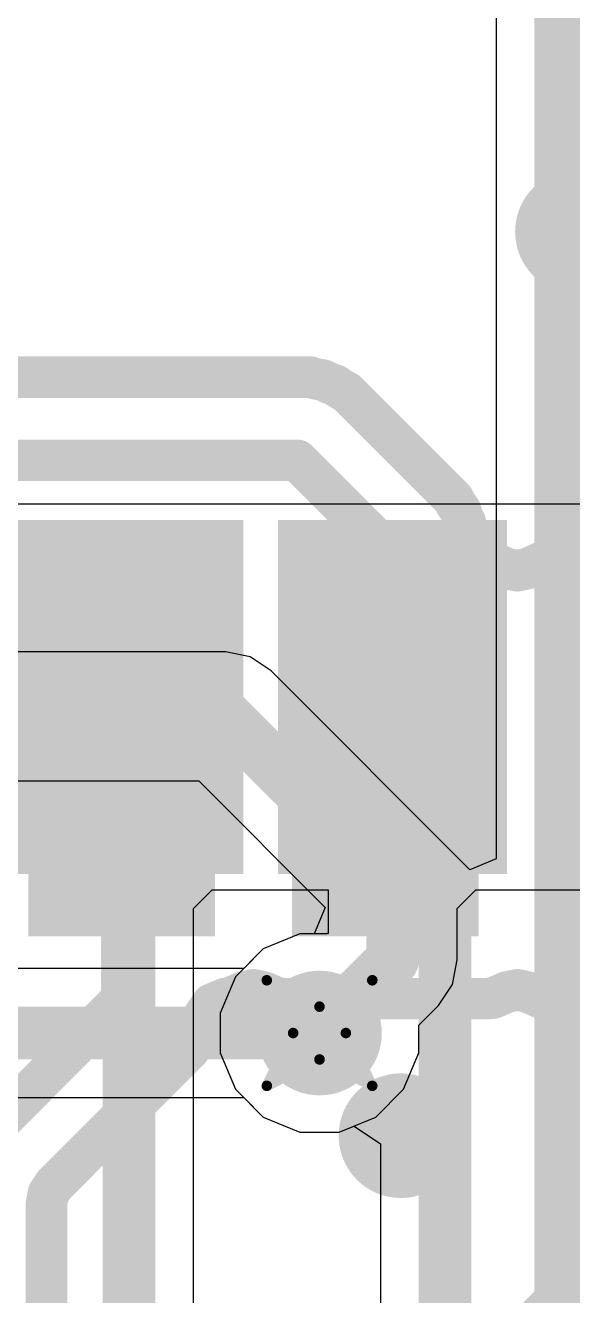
# Model space of a CAD drawing. Header units: inches. Extents: x 0 to 12.4, y -0.6 to 2.2.
# Drawn here: x 2.1051 to 2.2088, y 1.1023 to 1.3429 of the extents above; entities that cross this region are included whole.
import ezdxf

# ---------------------------------------------------------------- set-up
doc = ezdxf.new("R2010")
doc.units = ezdxf.units.IN
doc.header["$MEASUREMENT"] = 0
for name, color, linetype in [('Bottom Layer', 5, 'Continuous'), ('Dimension', 6, 'Continuous'), ('Drill Drawing', 1, 'Continuous'), ('Top Layer', 1, 'Continuous'), ('Top Paste', 8, 'Continuous'), ('Top Solder', 216, 'Continuous'), ('Via Holes', 16, 'Continuous')]:
    doc.layers.add(name, color=color, linetype=linetype)

# ---------------------------------------------------------------- blocks, each defined once
blk = doc.blocks.new('41_SMD_UFL_M______17')
at = {"layer": 'Top Layer'}
for points in [[(0.05748035, -0.37913385), (0.05748035, -0.32007875), (0.09291345, -0.32007875), (0.09291345, -0.37913385)], [(0.10748035, -0.37913385), (0.10748035, -0.32007875), (0.14291345, -0.32007875), (0.14291345, -0.37913385)], [(0.15748035, -0.37913385), (0.15748035, -0.32007875), (0.19291345, -0.32007875), (0.19291345, -0.37913385)]]:
    blk.add_hatch(color=1, dxfattribs=at).paths.add_polyline_path(points)
at = {"layer": 'Top Paste'}
for points in [[(0.05748035, -0.37913385), (0.05748035, -0.32007875), (0.09291345, -0.32007875), (0.09291345, -0.37913385)], [(0.10748035, -0.37913385), (0.10748035, -0.32007875), (0.14291345, -0.32007875), (0.14291345, -0.37913385)], [(0.15748035, -0.37913385), (0.15748035, -0.32007875), (0.19291345, -0.32007875), (0.19291345, -0.37913385)]]:
    blk.add_hatch(color=8, dxfattribs=at).paths.add_polyline_path(points)
at = {"layer": 'Top Solder'}
for points in [[(0.05348035, -0.38313385), (0.05348035, -0.31607875), (0.09691345, -0.31607875), (0.09691345, -0.38313385)], [(0.10348035, -0.38313385), (0.10348035, -0.31607875), (0.14691345, -0.31607875), (0.14691345, -0.38313385)], [(0.15348035, -0.38313385), (0.15348035, -0.31607875), (0.19691345, -0.31607875), (0.19691345, -0.38313385)]]:
    blk.add_hatch(color=216, dxfattribs=at).paths.add_polyline_path(points)

msp = doc.modelspace()

# ---------------------------------------------------------------- hatches: boundary and pattern name
at = {"layer": 'Bottom Layer'}
h = msp.add_hatch(color=5, dxfattribs=at)
edge = h.paths.add_edge_path()
edge.add_arc((2.1608374, 1.152), 0.011811, 0, 360)
at = {"layer": 'Dimension'}
h = msp.add_hatch(color=6, dxfattribs=at)
edge = h.paths.add_edge_path()
edge.add_arc((2.2097383, 1.3038155), 0.011811, 0, 360)
for points in [[(2.10560445, 1.22940605), (2.14103755, 1.22940605), (2.14103755, 1.17035095), (2.10560445, 1.17035095)], [(2.10560445, 1.22940605), (2.14103755, 1.22940605), (2.14103755, 1.17035095), (2.10560445, 1.17035095)], [(2.10560445, 1.22940605), (2.14103755, 1.22940605), (2.14103755, 1.17035095), (2.10560445, 1.17035095)], [(2.15560445, 1.22940605), (2.19103755, 1.22940605), (2.19103755, 1.17035095), (2.15560445, 1.17035095)], [(2.15560445, 1.22940605), (2.19103755, 1.22940605), (2.19103755, 1.17035095), (2.15560445, 1.17035095)], [(2.15560445, 1.22940605), (2.19103755, 1.22940605), (2.19103755, 1.17035095), (2.15560445, 1.17035095)], [(2.20560445, 1.22940605), (2.24103755, 1.22940605), (2.24103755, 1.17035095), (2.20560445, 1.17035095)], [(2.20560445, 1.22940605), (2.24103755, 1.22940605), (2.24103755, 1.17035095), (2.20560445, 1.17035095)], [(2.20560445, 1.22940605), (2.24103755, 1.22940605), (2.24103755, 1.17035095), (2.20560445, 1.17035095)]]:
    msp.add_hatch(color=6, dxfattribs=at).paths.add_polyline_path(points)
h = msp.add_hatch(color=6, dxfattribs=at)
edge = h.paths.add_edge_path()
edge.add_arc((2.1762738, 1.1325557), 0.011811, 0, 360)
at = {"layer": 'Top Layer'}
h = msp.add_hatch(color=1, dxfattribs=at)
edge = h.paths.add_edge_path()
edge.add_arc((2.1608374, 1.152), 0.011811, 0, 360)
at = {"layer": 'Via Holes'}
h = msp.add_hatch(color=7, dxfattribs=at)
edge = h.paths.add_edge_path()
edge.add_arc((2.1608374, 1.152), 0.0059055, 0, 360)

# ---------------------------------------------------------------- linework, layer by layer
at = {"layer": 'Bottom Layer'}
for p, q in [((2.1943615, 1.4153355), (2.1943615, 1.1850127)), ((2.1430001, 1.2242351), (1.747068, 1.2242351)), ((2.1476823, 1.2233038), (2.1430001, 1.2242351)), ((2.1516516, 1.2206515), (2.1476823, 1.2233038)), ((2.1893615, 1.1829416), (2.1516516, 1.2206515)), ((1.7420001, 1.1997649), (2.1379322, 1.1997649)), ((2.1379322, 1.1997649), (2.1618861, 1.175811)), ((2.1943615, 1.1850127), (2.1893615, 1.1829416)), ((2.1618861, 1.175811), (2.159815, 1.170811)), ((2.1570957, 1.170811), (2.1501818, 1.1679472)), ((2.159815, 1.170811), (2.1570957, 1.170811)), ((2.1501818, 1.1679472), (2.1464697, 1.1642351)), ((2.1464697, 1.1642351), (1.828, 1.1642351)), ((1.8330679, 1.1397649), (2.1464697, 1.1397649)), ((2.1464697, 1.1397649), (2.1501818, 1.1360528)), ((2.1501818, 1.1360528), (2.1570957, 1.133189)), ((2.1645791, 1.133189), (2.1674132, 1.1343629)), ((2.1674132, 1.1343629), (2.1724133, 1.131022)), ((2.1570957, 1.133189), (2.1645791, 1.133189)), ((2.1724133, 1.131022), (2.1724133, 0.7187163))]:
    msp.add_line(p, q, dxfattribs=at)
for points in [[(2.2065966, 0.6254035, 0.01, 0.01, 0), (2.2065966, 1.4204034, 0.01, 0.01, 0)], [(1.7420001, 1.212, 0.01, 0.01, 0), (2.1430001, 1.212, 0.01, 0.01, 0)], [(2.1430001, 1.212, 0.01, 0.01, 0), (2.1846484, 1.1703517, 0.01, 0.01, 0)], [(2.1846484, 0.7136484, 0.01, 0.01, 0), (2.1846484, 1.1703517, 0.01, 0.01, 0)], [(1.828, 1.152, 0.01, 0.01, 0), (2.1608374, 1.152, 0.01, 0.01, 0)]]:
    msp.add_lwpolyline(points, format="xyseb", dxfattribs=at)
for points in [[(2.1405001, 1.212, 0.005, 0.005, 1), (2.1455001, 1.212, 0.005, 0.005, 1)], [(2.1405001, 1.212, 0.005, 0.005, 1), (2.1455001, 1.212, 0.005, 0.005, 1)], [(2.1821484, 1.1703517, 0.005, 0.005, 1), (2.1871484, 1.1703517, 0.005, 0.005, 1)], [(2.1821484, 1.1703517, 0.005, 0.005, 1), (2.1871484, 1.1703517, 0.005, 0.005, 1)], [(2.1583374, 1.152, 0.005, 0.005, 1), (2.1633374, 1.152, 0.005, 0.005, 1)]]:
    msp.add_lwpolyline(points, format="xyseb", close=True, dxfattribs=at)
at = {"layer": 'Dimension'}
for points in [[(1.8615465, 1.2762761, 0.007874, 0.007874, 0), (2.1587018, 1.2762761, 0.007874, 0.007874, 0)], [(2.1587018, 1.2762761, 0.007874, 0.007874, 0), (2.1590861, 1.2762761, 0.007874, 0.007874, 0)], [(2.1590861, 1.2762761, 0.007874, 0.007874, 0), (2.1594515, 1.2761574, 0.007874, 0.007874, 0)], [(2.1594515, 1.2761574, 0.007874, 0.007874, 0), (2.1594516, 1.2761574, 0.007874, 0.007874, 0)], [(2.1594516, 1.2761574, 0.007874, 0.007874, 0), (2.1599157, 1.2760066, 0.007874, 0.007874, 0)], [(2.1599157, 1.2760066, 0.007874, 0.007874, 0), (2.1606603, 1.2758278, 0.007874, 0.007874, 0)], [(2.1606603, 1.2758278, 0.007874, 0.007874, 0), (2.1611425, 1.2757515, 0.007874, 0.007874, 0)], [(2.1611425, 1.2757515, 0.007874, 0.007874, 0), (2.1611426, 1.2757515, 0.007874, 0.007874, 0)], [(2.1611426, 1.2757515, 0.007874, 0.007874, 0), (2.161522, 1.2756913, 0.007874, 0.007874, 0)], [(2.161522, 1.2756913, 0.007874, 0.007874, 0), (2.1618642, 1.275517, 0.007874, 0.007874, 0)], [(2.1618642, 1.275517, 0.007874, 0.007874, 0), (2.1618643, 1.2755169, 0.007874, 0.007874, 0)], [(2.1618643, 1.2755169, 0.007874, 0.007874, 0), (2.1622991, 1.2752954, 0.007874, 0.007874, 0)], [(2.1622991, 1.2752954, 0.007874, 0.007874, 0), (2.1630068, 1.2750022, 0.007874, 0.007874, 0)], [(2.1630068, 1.2750022, 0.007874, 0.007874, 0), (2.1638364, 1.2747327, 0.007874, 0.007874, 0)], [(2.1638364, 1.2747327, 0.007874, 0.007874, 0), (2.164147, 1.274507, 0.007874, 0.007874, 0)], [(2.164147, 1.274507, 0.007874, 0.007874, 0), (2.1641473, 1.2745069, 0.007874, 0.007874, 0)], [(2.1641473, 1.2745069, 0.007874, 0.007874, 0), (2.1645421, 1.27422, 0.007874, 0.007874, 0)], [(2.1645421, 1.27422, 0.007874, 0.007874, 0), (2.165195, 1.2738199, 0.007874, 0.007874, 0)], [(2.165195, 1.2738199, 0.007874, 0.007874, 0), (2.16563, 1.2735982, 0.007874, 0.007874, 0)], [(2.16563, 1.2735982, 0.007874, 0.007874, 0), (2.1659723, 1.2734238, 0.007874, 0.007874, 0)], [(2.1659723, 1.2734238, 0.007874, 0.007874, 0), (2.1668606, 1.2725355, 0.007874, 0.007874, 0)], [(2.1668606, 1.2725355, 0.007874, 0.007874, 0), (2.1668607, 1.2725354, 0.007874, 0.007874, 0)], [(2.1668607, 1.2725354, 0.007874, 0.007874, 0), (2.1767031, 1.262693, 0.007874, 0.007874, 0)], [(2.1767031, 1.262693, 0.007874, 0.007874, 0), (2.1767033, 1.2626928, 0.007874, 0.007874, 0)], [(2.1767033, 1.2626928, 0.007874, 0.007874, 0), (2.1827046, 1.2566915, 0.007874, 0.007874, 0)], [(1.8416281, 1.2605084, 0.007874, 0.007874, 0), (2.1565887, 1.2605084, 0.007874, 0.007874, 0)], [(2.1565887, 1.2605084, 0.007874, 0.007874, 0), (2.1664313, 1.2506659, 0.007874, 0.007874, 0)], [(2.1827046, 1.2566915, 0.007874, 0.007874, 0), (2.1862364, 1.2531597, 0.007874, 0.007874, 0)], [(2.1862364, 1.2531597, 0.007874, 0.007874, 0), (2.1866322, 1.2523827, 0.007874, 0.007874, 0)], [(2.1866322, 1.2523827, 0.007874, 0.007874, 0), (2.1870326, 1.2517293, 0.007874, 0.007874, 0)], [(2.1664313, 1.2506659, 0.007874, 0.007874, 0), (2.173321, 1.2437761, 0.007874, 0.007874, 0)], [(2.1870326, 1.2517293, 0.007874, 0.007874, 0), (2.1875453, 1.2510238, 0.007874, 0.007874, 0)], [(2.1875453, 1.2510238, 0.007874, 0.007874, 0), (2.1878148, 1.2501941, 0.007874, 0.007874, 0)], [(2.1878148, 1.2501941, 0.007874, 0.007874, 0), (2.1881078, 1.2494869, 0.007874, 0.007874, 0)], [(2.1881078, 1.2494869, 0.007874, 0.007874, 0), (2.1885039, 1.2487094, 0.007874, 0.007874, 0)], [(2.1885039, 1.2487094, 0.007874, 0.007874, 0), (2.1886404, 1.2478479, 0.007874, 0.007874, 0)], [(2.1886404, 1.2478479, 0.007874, 0.007874, 0), (2.1888191, 1.2471031, 0.007874, 0.007874, 0)], [(2.1888191, 1.2471031, 0.007874, 0.007874, 0), (2.1890887, 1.2462735, 0.007874, 0.007874, 0)], [(2.1890887, 1.2458893, 0.007874, 0.007874, 0), (2.1890887, 1.2462735, 0.007874, 0.007874, 0)], [(2.1890887, 1.2458893, 0.007874, 0.007874, 0), (2.1891488, 1.2455097, 0.007874, 0.007874, 0)], [(2.1891488, 1.2455097, 0.007874, 0.007874, 0), (2.1892115, 1.2455197, 0.007874, 0.007874, 0)], [(2.1892115, 1.2455197, 0.007874, 0.007874, 0), (2.1896519, 1.2437397, 0.007874, 0.007874, 0)], [(2.173321, 1.1998785, 0.007874, 0.007874, 0), (2.173321, 1.2437761, 0.007874, 0.007874, 0)], [(2.1896519, 1.2437397, 0.007874, 0.007874, 0), (2.1912116, 1.2419885, 0.007874, 0.007874, 0)], [(2.1912116, 1.2419885, 0.007874, 0.007874, 0), (2.1930817, 1.2412888, 0.007874, 0.007874, 0)], [(2.1930741, 1.2412607, 0.007874, 0.007874, 0), (2.1930817, 1.2412888, 0.007874, 0.007874, 0)], [(2.1930741, 1.2412607, 0.007874, 0.007874, 0), (2.1933766, 1.2411784, 0.007874, 0.007874, 0)], [(2.1933766, 1.2411784, 0.007874, 0.007874, 0), (2.1934079, 1.2411667, 0.007874, 0.007874, 0)], [(2.1934079, 1.2411667, 0.007874, 0.007874, 0), (2.1934169, 1.2411657, 0.007874, 0.007874, 0)], [(2.1934169, 1.2411657, 0.007874, 0.007874, 0), (2.1934283, 1.2411643, 0.007874, 0.007874, 0)], [(2.1934283, 1.2411643, 0.007874, 0.007874, 0), (2.1937931, 1.241122, 0.007874, 0.007874, 0)], [(2.1937931, 1.241122, 0.007874, 0.007874, 0), (2.1941289, 1.2409737, 0.007874, 0.007874, 0)], [(2.1941289, 1.2409737, 0.007874, 0.007874, 0), (2.1941292, 1.2409737, 0.007874, 0.007874, 0)], [(2.1941292, 1.2409737, 0.007874, 0.007874, 0), (2.1963491, 1.2399935, 0.007874, 0.007874, 0)], [(2.2002928, 1.2399934, 0.007874, 0.007874, 0), (2.2025129, 1.2409737, 0.007874, 0.007874, 0)], [(2.2025129, 1.2409737, 0.007874, 0.007874, 0), (2.2025131, 1.2409737, 0.007874, 0.007874, 0)], [(2.2025131, 1.2409737, 0.007874, 0.007874, 0), (2.2028489, 1.241122, 0.007874, 0.007874, 0)], [(2.2028489, 1.241122, 0.007874, 0.007874, 0), (2.2032137, 1.2411643, 0.007874, 0.007874, 0)], [(2.2032137, 1.2411643, 0.007874, 0.007874, 0), (2.2032138, 1.2411643, 0.007874, 0.007874, 0)], [(2.2032138, 1.2411643, 0.007874, 0.007874, 0), (2.2036981, 1.2412205, 0.007874, 0.007874, 0)], [(2.2036981, 1.2412205, 0.007874, 0.007874, 0), (2.2036985, 1.2412206, 0.007874, 0.007874, 0)], [(2.2036985, 1.2412206, 0.007874, 0.007874, 0), (2.2038382, 1.2412367, 0.007874, 0.007874, 0)], [(2.2038382, 1.2412367, 0.007874, 0.007874, 0), (2.2039783, 1.2412368, 0.007874, 0.007874, 0)], [(2.2039783, 1.2412368, 0.007874, 0.007874, 0), (2.2039791, 1.2412368, 0.007874, 0.007874, 0)], [(2.2039791, 1.2412368, 0.007874, 0.007874, 0), (2.2426631, 1.2412368, 0.007874, 0.007874, 0)], [(2.1963491, 1.2399935, 0.007874, 0.007874, 0), (2.1983209, 1.2395775, 0.007874, 0.007874, 0)], [(2.1983209, 1.2395775, 0.007874, 0.007874, 0), (2.2002928, 1.2399934, 0.007874, 0.007874, 0)], [(2.123321, 1.1583431, 0.007874, 0.007874, 0), (2.123321, 1.1998785, 0.007874, 0.007874, 0)], [(2.1404286, 1.1574664, 0.007874, 0.007874, 0), (2.1429585, 1.1585382, 0.007874, 0.007874, 0)], [(2.1429585, 1.1585382, 0.007874, 0.007874, 0), (2.1437931, 1.158635, 0.007874, 0.007874, 0)], [(2.1437931, 1.158635, 0.007874, 0.007874, 0), (2.1463491, 1.1597636, 0.007874, 0.007874, 0)], [(2.1463491, 1.1597636, 0.007874, 0.007874, 0), (2.148321, 1.1601796, 0.007874, 0.007874, 0)], [(2.148321, 1.1601796, 0.007874, 0.007874, 0), (2.1502929, 1.1597636, 0.007874, 0.007874, 0)], [(2.1502929, 1.1597636, 0.007874, 0.007874, 0), (2.1528489, 1.158635, 0.007874, 0.007874, 0)], [(2.1528489, 1.158635, 0.007874, 0.007874, 0), (2.1538381, 1.1585202, 0.007874, 0.007874, 0)], [(2.1538381, 1.1585202, 0.007874, 0.007874, 0), (2.1928039, 1.1585203, 0.007874, 0.007874, 0)], [(2.1928039, 1.1585203, 0.007874, 0.007874, 0), (2.1937931, 1.158635, 0.007874, 0.007874, 0)], [(2.1937931, 1.158635, 0.007874, 0.007874, 0), (2.1963491, 1.1597636, 0.007874, 0.007874, 0)], [(2.1963491, 1.1597636, 0.007874, 0.007874, 0), (2.198321, 1.1601796, 0.007874, 0.007874, 0)], [(2.198321, 1.1601796, 0.007874, 0.007874, 0), (2.2002929, 1.1597636, 0.007874, 0.007874, 0)], [(2.2002929, 1.1597636, 0.007874, 0.007874, 0), (2.2028489, 1.158635, 0.007874, 0.007874, 0)], [(2.2028489, 1.158635, 0.007874, 0.007874, 0), (2.2038381, 1.1585202, 0.007874, 0.007874, 0)], [(2.2038381, 1.1585202, 0.007874, 0.007874, 0), (2.2428039, 1.1585203, 0.007874, 0.007874, 0)], [(2.0933013, 1.1283234, 0.007874, 0.007874, 0), (2.123321, 1.1583431, 0.007874, 0.007874, 0)], [(2.1388782, 1.1551979, 0.007874, 0.007874, 0), (2.1404286, 1.1574664, 0.007874, 0.007874, 0)], [(2.1385039, 1.1534098, 0.007874, 0.007874, 0), (2.1385758, 1.1538634, 0.007874, 0.007874, 0)], [(2.1385758, 1.1538634, 0.007874, 0.007874, 0), (2.1386404, 1.1542713, 0.007874, 0.007874, 0)], [(2.1386404, 1.1542713, 0.007874, 0.007874, 0), (2.1388192, 1.1550164, 0.007874, 0.007874, 0)], [(2.1388192, 1.1550164, 0.007874, 0.007874, 0), (2.1388782, 1.1551979, 0.007874, 0.007874, 0)], [(2.1375453, 1.1510955, 0.007874, 0.007874, 0), (2.1378148, 1.1519252, 0.007874, 0.007874, 0)], [(2.1378148, 1.1519252, 0.007874, 0.007874, 0), (2.1381078, 1.1526324, 0.007874, 0.007874, 0)], [(2.1381078, 1.1526324, 0.007874, 0.007874, 0), (2.1385039, 1.1534098, 0.007874, 0.007874, 0)], [(2.135348, 1.1480712, 0.007874, 0.007874, 0), (2.1362364, 1.1489595, 0.007874, 0.007874, 0)], [(2.1362364, 1.1489595, 0.007874, 0.007874, 0), (2.1366324, 1.1497369, 0.007874, 0.007874, 0)], [(2.1366324, 1.1497369, 0.007874, 0.007874, 0), (2.1370326, 1.1503898, 0.007874, 0.007874, 0)], [(2.1370326, 1.1503898, 0.007874, 0.007874, 0), (2.1375453, 1.1510955, 0.007874, 0.007874, 0)], [(2.2016484, 1.0975521, 0.007874, 0.007874, 0), (2.2547098, 1.1506135, 0.007874, 0.007874, 0)], [(2.1228285, 1.1355516, 0.007874, 0.007874, 0), (2.1353479, 1.1480711, 0.007874, 0.007874, 0)], [(2.1353479, 1.1480711, 0.007874, 0.007874, 0), (2.135348, 1.1480712, 0.007874, 0.007874, 0)], [(2.1104989, 1.123222, 0.007874, 0.007874, 0), (2.1228285, 1.1355516, 0.007874, 0.007874, 0)], [(2.1094407, 1.1216383, 0.007874, 0.007874, 0), (2.1104989, 1.123222, 0.007874, 0.007874, 0)], [(2.1090691, 1.11977, 0.007874, 0.007874, 0), (2.1094407, 1.1216383, 0.007874, 0.007874, 0)], [(2.1090691, 0.7214099, 0.007874, 0.007874, 0), (2.1090691, 1.11977, 0.007874, 0.007874, 0)]]:
    msp.add_lwpolyline(points, format="xyseb", dxfattribs=at)
for points in [[(2.1567333, 1.2762761, 0.003937, 0.003937, 1), (2.1606703, 1.2762761, 0.003937, 0.003937, 1)], [(2.1567333, 1.2762761, 0.003937, 0.003937, 1), (2.1606703, 1.2762761, 0.003937, 0.003937, 1)], [(2.1571176, 1.2762761, 0.003937, 0.003937, 1), (2.1610546, 1.2762761, 0.003937, 0.003937, 1)], [(2.1571176, 1.2762761, 0.003937, 0.003937, 1), (2.1610546, 1.2762761, 0.003937, 0.003937, 1)], [(2.157483, 1.2761574, 0.003937, 0.003937, 1), (2.16142, 1.2761574, 0.003937, 0.003937, 1)], [(2.157483, 1.2761574, 0.003937, 0.003937, 1), (2.16142, 1.2761574, 0.003937, 0.003937, 1)], [(2.1574831, 1.2761574, 0.003937, 0.003937, 1), (2.1614201, 1.2761574, 0.003937, 0.003937, 1)], [(2.1574831, 1.2761574, 0.003937, 0.003937, 1), (2.1614201, 1.2761574, 0.003937, 0.003937, 1)], [(2.1579472, 1.2760066, 0.003937, 0.003937, 1), (2.1618842, 1.2760066, 0.003937, 0.003937, 1)], [(2.1579472, 1.2760066, 0.003937, 0.003937, 1), (2.1618842, 1.2760066, 0.003937, 0.003937, 1)], [(2.1586918, 1.2758278, 0.003937, 0.003937, 1), (2.1626288, 1.2758278, 0.003937, 0.003937, 1)], [(2.1586918, 1.2758278, 0.003937, 0.003937, 1), (2.1626288, 1.2758278, 0.003937, 0.003937, 1)], [(2.159174, 1.2757515, 0.003937, 0.003937, 1), (2.163111, 1.2757515, 0.003937, 0.003937, 1)], [(2.159174, 1.2757515, 0.003937, 0.003937, 1), (2.163111, 1.2757515, 0.003937, 0.003937, 1)], [(2.1591741, 1.2757515, 0.003937, 0.003937, 1), (2.1631111, 1.2757515, 0.003937, 0.003937, 1)], [(2.1591741, 1.2757515, 0.003937, 0.003937, 1), (2.1631111, 1.2757515, 0.003937, 0.003937, 1)], [(2.1595535, 1.2756913, 0.003937, 0.003937, 1), (2.1634905, 1.2756913, 0.003937, 0.003937, 1)], [(2.1595535, 1.2756913, 0.003937, 0.003937, 1), (2.1634905, 1.2756913, 0.003937, 0.003937, 1)], [(2.1598957, 1.275517, 0.003937, 0.003937, 1), (2.1638327, 1.275517, 0.003937, 0.003937, 1)], [(2.1598957, 1.275517, 0.003937, 0.003937, 1), (2.1638327, 1.275517, 0.003937, 0.003937, 1)], [(2.1598958, 1.2755169, 0.003937, 0.003937, 1), (2.1638328, 1.2755169, 0.003937, 0.003937, 1)], [(2.1598958, 1.2755169, 0.003937, 0.003937, 1), (2.1638328, 1.2755169, 0.003937, 0.003937, 1)], [(2.1603306, 1.2752954, 0.003937, 0.003937, 1), (2.1642676, 1.2752954, 0.003937, 0.003937, 1)], [(2.1603306, 1.2752954, 0.003937, 0.003937, 1), (2.1642676, 1.2752954, 0.003937, 0.003937, 1)], [(2.1610383, 1.2750022, 0.003937, 0.003937, 1), (2.1649753, 1.2750022, 0.003937, 0.003937, 1)], [(2.1610383, 1.2750022, 0.003937, 0.003937, 1), (2.1649753, 1.2750022, 0.003937, 0.003937, 1)], [(2.1618679, 1.2747327, 0.003937, 0.003937, 1), (2.1658049, 1.2747327, 0.003937, 0.003937, 1)], [(2.1618679, 1.2747327, 0.003937, 0.003937, 1), (2.1658049, 1.2747327, 0.003937, 0.003937, 1)], [(2.1621785, 1.274507, 0.003937, 0.003937, 1), (2.1661155, 1.274507, 0.003937, 0.003937, 1)], [(2.1621785, 1.274507, 0.003937, 0.003937, 1), (2.1661155, 1.274507, 0.003937, 0.003937, 1)], [(2.1621788, 1.2745069, 0.003937, 0.003937, 1), (2.1661158, 1.2745069, 0.003937, 0.003937, 1)], [(2.1621788, 1.2745069, 0.003937, 0.003937, 1), (2.1661158, 1.2745069, 0.003937, 0.003937, 1)], [(2.1625736, 1.27422, 0.003937, 0.003937, 1), (2.1665106, 1.27422, 0.003937, 0.003937, 1)], [(2.1625736, 1.27422, 0.003937, 0.003937, 1), (2.1665106, 1.27422, 0.003937, 0.003937, 1)], [(2.1632265, 1.2738199, 0.003937, 0.003937, 1), (2.1671635, 1.2738199, 0.003937, 0.003937, 1)], [(2.1632265, 1.2738199, 0.003937, 0.003937, 1), (2.1671635, 1.2738199, 0.003937, 0.003937, 1)], [(2.1636615, 1.2735982, 0.003937, 0.003937, 1), (2.1675985, 1.2735982, 0.003937, 0.003937, 1)], [(2.1636615, 1.2735982, 0.003937, 0.003937, 1), (2.1675985, 1.2735982, 0.003937, 0.003937, 1)], [(2.1640038, 1.2734238, 0.003937, 0.003937, 1), (2.1679408, 1.2734238, 0.003937, 0.003937, 1)], [(2.1640038, 1.2734238, 0.003937, 0.003937, 1), (2.1679408, 1.2734238, 0.003937, 0.003937, 1)], [(2.1648921, 1.2725355, 0.003937, 0.003937, 1), (2.1688291, 1.2725355, 0.003937, 0.003937, 1)], [(2.1648921, 1.2725355, 0.003937, 0.003937, 1), (2.1688291, 1.2725355, 0.003937, 0.003937, 1)], [(2.1648922, 1.2725354, 0.003937, 0.003937, 1), (2.1688292, 1.2725354, 0.003937, 0.003937, 1)], [(2.1648922, 1.2725354, 0.003937, 0.003937, 1), (2.1688292, 1.2725354, 0.003937, 0.003937, 1)], [(2.1747346, 1.262693, 0.003937, 0.003937, 1), (2.1786716, 1.262693, 0.003937, 0.003937, 1)], [(2.1747346, 1.262693, 0.003937, 0.003937, 1), (2.1786716, 1.262693, 0.003937, 0.003937, 1)], [(2.1747348, 1.2626928, 0.003937, 0.003937, 1), (2.1786718, 1.2626928, 0.003937, 0.003937, 1)], [(2.1747348, 1.2626928, 0.003937, 0.003937, 1), (2.1786718, 1.2626928, 0.003937, 0.003937, 1)], [(2.1546202, 1.2605084, 0.003937, 0.003937, 1), (2.1585572, 1.2605084, 0.003937, 0.003937, 1)], [(2.1546202, 1.2605084, 0.003937, 0.003937, 1), (2.1585572, 1.2605084, 0.003937, 0.003937, 1)], [(2.1807361, 1.2566915, 0.003937, 0.003937, 1), (2.1846731, 1.2566915, 0.003937, 0.003937, 1)], [(2.1807361, 1.2566915, 0.003937, 0.003937, 1), (2.1846731, 1.2566915, 0.003937, 0.003937, 1)], [(2.1842679, 1.2531597, 0.003937, 0.003937, 1), (2.1882049, 1.2531597, 0.003937, 0.003937, 1)], [(2.1842679, 1.2531597, 0.003937, 0.003937, 1), (2.1882049, 1.2531597, 0.003937, 0.003937, 1)], [(2.1846637, 1.2523827, 0.003937, 0.003937, 1), (2.1886007, 1.2523827, 0.003937, 0.003937, 1)], [(2.1846637, 1.2523827, 0.003937, 0.003937, 1), (2.1886007, 1.2523827, 0.003937, 0.003937, 1)], [(2.1644628, 1.2506659, 0.003937, 0.003937, 1), (2.1683998, 1.2506659, 0.003937, 0.003937, 1)], [(2.1644628, 1.2506659, 0.003937, 0.003937, 1), (2.1683998, 1.2506659, 0.003937, 0.003937, 1)], [(2.1850641, 1.2517293, 0.003937, 0.003937, 1), (2.1890011, 1.2517293, 0.003937, 0.003937, 1)], [(2.1850641, 1.2517293, 0.003937, 0.003937, 1), (2.1890011, 1.2517293, 0.003937, 0.003937, 1)], [(2.1855768, 1.2510238, 0.003937, 0.003937, 1), (2.1895138, 1.2510238, 0.003937, 0.003937, 1)], [(2.1855768, 1.2510238, 0.003937, 0.003937, 1), (2.1895138, 1.2510238, 0.003937, 0.003937, 1)], [(2.1858463, 1.2501941, 0.003937, 0.003937, 1), (2.1897833, 1.2501941, 0.003937, 0.003937, 1)], [(2.1858463, 1.2501941, 0.003937, 0.003937, 1), (2.1897833, 1.2501941, 0.003937, 0.003937, 1)], [(2.1861393, 1.2494869, 0.003937, 0.003937, 1), (2.1900763, 1.2494869, 0.003937, 0.003937, 1)], [(2.1861393, 1.2494869, 0.003937, 0.003937, 1), (2.1900763, 1.2494869, 0.003937, 0.003937, 1)], [(2.1865354, 1.2487094, 0.003937, 0.003937, 1), (2.1904724, 1.2487094, 0.003937, 0.003937, 1)], [(2.1865354, 1.2487094, 0.003937, 0.003937, 1), (2.1904724, 1.2487094, 0.003937, 0.003937, 1)], [(2.1866719, 1.2478479, 0.003937, 0.003937, 1), (2.1906089, 1.2478479, 0.003937, 0.003937, 1)], [(2.1866719, 1.2478479, 0.003937, 0.003937, 1), (2.1906089, 1.2478479, 0.003937, 0.003937, 1)], [(2.1868506, 1.2471031, 0.003937, 0.003937, 1), (2.1907876, 1.2471031, 0.003937, 0.003937, 1)], [(2.1868506, 1.2471031, 0.003937, 0.003937, 1), (2.1907876, 1.2471031, 0.003937, 0.003937, 1)], [(2.1871202, 1.2462735, 0.003937, 0.003937, 1), (2.1910572, 1.2462735, 0.003937, 0.003937, 1)], [(2.1871202, 1.2462735, 0.003937, 0.003937, 1), (2.1910572, 1.2462735, 0.003937, 0.003937, 1)], [(2.1871202, 1.2458893, 0.003937, 0.003937, 1), (2.1910572, 1.2458893, 0.003937, 0.003937, 1)], [(2.1871202, 1.2458893, 0.003937, 0.003937, 1), (2.1910572, 1.2458893, 0.003937, 0.003937, 1)], [(2.1871803, 1.2455097, 0.003937, 0.003937, 1), (2.1911173, 1.2455097, 0.003937, 0.003937, 1)], [(2.1871803, 1.2455097, 0.003937, 0.003937, 1), (2.1911173, 1.2455097, 0.003937, 0.003937, 1)], [(2.187243, 1.2455197, 0.003937, 0.003937, 1), (2.19118, 1.2455197, 0.003937, 0.003937, 1)], [(2.187243, 1.2455197, 0.003937, 0.003937, 1), (2.19118, 1.2455197, 0.003937, 0.003937, 1)], [(2.1713525, 1.2437761, 0.003937, 0.003937, 1), (2.1752895, 1.2437761, 0.003937, 0.003937, 1)], [(2.1713525, 1.2437761, 0.003937, 0.003937, 1), (2.1752895, 1.2437761, 0.003937, 0.003937, 1)], [(2.1876834, 1.2437397, 0.003937, 0.003937, 1), (2.1916204, 1.2437397, 0.003937, 0.003937, 1)], [(2.1876834, 1.2437397, 0.003937, 0.003937, 1), (2.1916204, 1.2437397, 0.003937, 0.003937, 1)], [(2.1892431, 1.2419885, 0.003937, 0.003937, 1), (2.1931801, 1.2419885, 0.003937, 0.003937, 1)], [(2.1892431, 1.2419885, 0.003937, 0.003937, 1), (2.1931801, 1.2419885, 0.003937, 0.003937, 1)], [(2.1911056, 1.2412607, 0.003937, 0.003937, 1), (2.1950426, 1.2412607, 0.003937, 0.003937, 1)], [(2.1911056, 1.2412607, 0.003937, 0.003937, 1), (2.1950426, 1.2412607, 0.003937, 0.003937, 1)], [(2.1911132, 1.2412888, 0.003937, 0.003937, 1), (2.1950502, 1.2412888, 0.003937, 0.003937, 1)], [(2.1911132, 1.2412888, 0.003937, 0.003937, 1), (2.1950502, 1.2412888, 0.003937, 0.003937, 1)], [(2.1914081, 1.2411784, 0.003937, 0.003937, 1), (2.1953451, 1.2411784, 0.003937, 0.003937, 1)], [(2.1914081, 1.2411784, 0.003937, 0.003937, 1), (2.1953451, 1.2411784, 0.003937, 0.003937, 1)], [(2.1914394, 1.2411667, 0.003937, 0.003937, 1), (2.1953764, 1.2411667, 0.003937, 0.003937, 1)], [(2.1914394, 1.2411667, 0.003937, 0.003937, 1), (2.1953764, 1.2411667, 0.003937, 0.003937, 1)], [(2.1914484, 1.2411657, 0.003937, 0.003937, 1), (2.1953854, 1.2411657, 0.003937, 0.003937, 1)], [(2.1914484, 1.2411657, 0.003937, 0.003937, 1), (2.1953854, 1.2411657, 0.003937, 0.003937, 1)], [(2.1914598, 1.2411643, 0.003937, 0.003937, 1), (2.1953968, 1.2411643, 0.003937, 0.003937, 1)], [(2.1914598, 1.2411643, 0.003937, 0.003937, 1), (2.1953968, 1.2411643, 0.003937, 0.003937, 1)], [(2.1918246, 1.241122, 0.003937, 0.003937, 1), (2.1957616, 1.241122, 0.003937, 0.003937, 1)], [(2.1918246, 1.241122, 0.003937, 0.003937, 1), (2.1957616, 1.241122, 0.003937, 0.003937, 1)], [(2.1921604, 1.2409737, 0.003937, 0.003937, 1), (2.1960974, 1.2409737, 0.003937, 0.003937, 1)], [(2.1921604, 1.2409737, 0.003937, 0.003937, 1), (2.1960974, 1.2409737, 0.003937, 0.003937, 1)], [(2.1921607, 1.2409737, 0.003937, 0.003937, 1), (2.1960977, 1.2409737, 0.003937, 0.003937, 1)], [(2.1921607, 1.2409737, 0.003937, 0.003937, 1), (2.1960977, 1.2409737, 0.003937, 0.003937, 1)], [(2.2005444, 1.2409737, 0.003937, 0.003937, 1), (2.2044814, 1.2409737, 0.003937, 0.003937, 1)], [(2.2005444, 1.2409737, 0.003937, 0.003937, 1), (2.2044814, 1.2409737, 0.003937, 0.003937, 1)], [(2.2005446, 1.2409737, 0.003937, 0.003937, 1), (2.2044816, 1.2409737, 0.003937, 0.003937, 1)], [(2.2005446, 1.2409737, 0.003937, 0.003937, 1), (2.2044816, 1.2409737, 0.003937, 0.003937, 1)], [(2.2008804, 1.241122, 0.003937, 0.003937, 1), (2.2048174, 1.241122, 0.003937, 0.003937, 1)], [(2.2008804, 1.241122, 0.003937, 0.003937, 1), (2.2048174, 1.241122, 0.003937, 0.003937, 1)], [(2.2012452, 1.2411643, 0.003937, 0.003937, 1), (2.2051822, 1.2411643, 0.003937, 0.003937, 1)], [(2.2012452, 1.2411643, 0.003937, 0.003937, 1), (2.2051822, 1.2411643, 0.003937, 0.003937, 1)], [(2.2012453, 1.2411643, 0.003937, 0.003937, 1), (2.2051823, 1.2411643, 0.003937, 0.003937, 1)], [(2.2012453, 1.2411643, 0.003937, 0.003937, 1), (2.2051823, 1.2411643, 0.003937, 0.003937, 1)], [(2.2017296, 1.2412205, 0.003937, 0.003937, 1), (2.2056666, 1.2412205, 0.003937, 0.003937, 1)], [(2.2017296, 1.2412205, 0.003937, 0.003937, 1), (2.2056666, 1.2412205, 0.003937, 0.003937, 1)], [(2.20173, 1.2412206, 0.003937, 0.003937, 1), (2.205667, 1.2412206, 0.003937, 0.003937, 1)], [(2.20173, 1.2412206, 0.003937, 0.003937, 1), (2.205667, 1.2412206, 0.003937, 0.003937, 1)], [(2.2018697, 1.2412367, 0.003937, 0.003937, 1), (2.2058067, 1.2412367, 0.003937, 0.003937, 1)], [(2.2018697, 1.2412367, 0.003937, 0.003937, 1), (2.2058067, 1.2412367, 0.003937, 0.003937, 1)], [(2.2020098, 1.2412368, 0.003937, 0.003937, 1), (2.2059468, 1.2412368, 0.003937, 0.003937, 1)], [(2.2020098, 1.2412368, 0.003937, 0.003937, 1), (2.2059468, 1.2412368, 0.003937, 0.003937, 1)], [(2.2020106, 1.2412368, 0.003937, 0.003937, 1), (2.2059476, 1.2412368, 0.003937, 0.003937, 1)], [(2.2020106, 1.2412368, 0.003937, 0.003937, 1), (2.2059476, 1.2412368, 0.003937, 0.003937, 1)], [(2.1943806, 1.2399935, 0.003937, 0.003937, 1), (2.1983176, 1.2399935, 0.003937, 0.003937, 1)], [(2.1943806, 1.2399935, 0.003937, 0.003937, 1), (2.1983176, 1.2399935, 0.003937, 0.003937, 1)], [(2.1963524, 1.2395775, 0.003937, 0.003937, 1), (2.2002894, 1.2395775, 0.003937, 0.003937, 1)], [(2.1963524, 1.2395775, 0.003937, 0.003937, 1), (2.2002894, 1.2395775, 0.003937, 0.003937, 1)], [(2.1983243, 1.2399934, 0.003937, 0.003937, 1), (2.2022613, 1.2399934, 0.003937, 0.003937, 1)], [(2.1983243, 1.2399934, 0.003937, 0.003937, 1), (2.2022613, 1.2399934, 0.003937, 0.003937, 1)], [(2.1213525, 1.1998785, 0.003937, 0.003937, 1), (2.1252895, 1.1998785, 0.003937, 0.003937, 1)], [(2.1713525, 1.1998785, 0.003937, 0.003937, 1), (2.1752895, 1.1998785, 0.003937, 0.003937, 1)], [(2.14099, 1.1585382, 0.003937, 0.003937, 1), (2.144927, 1.1585382, 0.003937, 0.003937, 1)], [(2.14099, 1.1585382, 0.003937, 0.003937, 1), (2.144927, 1.1585382, 0.003937, 0.003937, 1)], [(2.1418246, 1.158635, 0.003937, 0.003937, 1), (2.1457616, 1.158635, 0.003937, 0.003937, 1)], [(2.1418246, 1.158635, 0.003937, 0.003937, 1), (2.1457616, 1.158635, 0.003937, 0.003937, 1)], [(2.1443806, 1.1597636, 0.003937, 0.003937, 1), (2.1483176, 1.1597636, 0.003937, 0.003937, 1)], [(2.1443806, 1.1597636, 0.003937, 0.003937, 1), (2.1483176, 1.1597636, 0.003937, 0.003937, 1)], [(2.1463525, 1.1601796, 0.003937, 0.003937, 1), (2.1502895, 1.1601796, 0.003937, 0.003937, 1)], [(2.1463525, 1.1601796, 0.003937, 0.003937, 1), (2.1502895, 1.1601796, 0.003937, 0.003937, 1)], [(2.1483244, 1.1597636, 0.003937, 0.003937, 1), (2.1522614, 1.1597636, 0.003937, 0.003937, 1)], [(2.1483244, 1.1597636, 0.003937, 0.003937, 1), (2.1522614, 1.1597636, 0.003937, 0.003937, 1)], [(2.1508804, 1.158635, 0.003937, 0.003937, 1), (2.1548174, 1.158635, 0.003937, 0.003937, 1)], [(2.1508804, 1.158635, 0.003937, 0.003937, 1), (2.1548174, 1.158635, 0.003937, 0.003937, 1)], [(2.1518696, 1.1585202, 0.003937, 0.003937, 1), (2.1558066, 1.1585202, 0.003937, 0.003937, 1)], [(2.1518696, 1.1585202, 0.003937, 0.003937, 1), (2.1558066, 1.1585202, 0.003937, 0.003937, 1)], [(2.1908354, 1.1585203, 0.003937, 0.003937, 1), (2.1947724, 1.1585203, 0.003937, 0.003937, 1)], [(2.1908354, 1.1585203, 0.003937, 0.003937, 1), (2.1947724, 1.1585203, 0.003937, 0.003937, 1)], [(2.1918246, 1.158635, 0.003937, 0.003937, 1), (2.1957616, 1.158635, 0.003937, 0.003937, 1)], [(2.1918246, 1.158635, 0.003937, 0.003937, 1), (2.1957616, 1.158635, 0.003937, 0.003937, 1)], [(2.1943806, 1.1597636, 0.003937, 0.003937, 1), (2.1983176, 1.1597636, 0.003937, 0.003937, 1)], [(2.1943806, 1.1597636, 0.003937, 0.003937, 1), (2.1983176, 1.1597636, 0.003937, 0.003937, 1)], [(2.1963525, 1.1601796, 0.003937, 0.003937, 1), (2.2002895, 1.1601796, 0.003937, 0.003937, 1)], [(2.1963525, 1.1601796, 0.003937, 0.003937, 1), (2.2002895, 1.1601796, 0.003937, 0.003937, 1)], [(2.1983244, 1.1597636, 0.003937, 0.003937, 1), (2.2022614, 1.1597636, 0.003937, 0.003937, 1)], [(2.1983244, 1.1597636, 0.003937, 0.003937, 1), (2.2022614, 1.1597636, 0.003937, 0.003937, 1)], [(2.2008804, 1.158635, 0.003937, 0.003937, 1), (2.2048174, 1.158635, 0.003937, 0.003937, 1)], [(2.2008804, 1.158635, 0.003937, 0.003937, 1), (2.2048174, 1.158635, 0.003937, 0.003937, 1)], [(2.2018696, 1.1585202, 0.003937, 0.003937, 1), (2.2058066, 1.1585202, 0.003937, 0.003937, 1)], [(2.2018696, 1.1585202, 0.003937, 0.003937, 1), (2.2058066, 1.1585202, 0.003937, 0.003937, 1)], [(2.1213525, 1.1583431, 0.003937, 0.003937, 1), (2.1252895, 1.1583431, 0.003937, 0.003937, 1)], [(2.1213525, 1.1583431, 0.003937, 0.003937, 1), (2.1252895, 1.1583431, 0.003937, 0.003937, 1)], [(2.1384601, 1.1574664, 0.003937, 0.003937, 1), (2.1423971, 1.1574664, 0.003937, 0.003937, 1)], [(2.1384601, 1.1574664, 0.003937, 0.003937, 1), (2.1423971, 1.1574664, 0.003937, 0.003937, 1)], [(2.1366073, 1.1538634, 0.003937, 0.003937, 1), (2.1405443, 1.1538634, 0.003937, 0.003937, 1)], [(2.1366073, 1.1538634, 0.003937, 0.003937, 1), (2.1405443, 1.1538634, 0.003937, 0.003937, 1)], [(2.1366719, 1.1542713, 0.003937, 0.003937, 1), (2.1406089, 1.1542713, 0.003937, 0.003937, 1)], [(2.1366719, 1.1542713, 0.003937, 0.003937, 1), (2.1406089, 1.1542713, 0.003937, 0.003937, 1)], [(2.1368507, 1.1550164, 0.003937, 0.003937, 1), (2.1407877, 1.1550164, 0.003937, 0.003937, 1)], [(2.1368507, 1.1550164, 0.003937, 0.003937, 1), (2.1407877, 1.1550164, 0.003937, 0.003937, 1)], [(2.1369097, 1.1551979, 0.003937, 0.003937, 1), (2.1408467, 1.1551979, 0.003937, 0.003937, 1)], [(2.1369097, 1.1551979, 0.003937, 0.003937, 1), (2.1408467, 1.1551979, 0.003937, 0.003937, 1)], [(2.1358463, 1.1519252, 0.003937, 0.003937, 1), (2.1397833, 1.1519252, 0.003937, 0.003937, 1)], [(2.1358463, 1.1519252, 0.003937, 0.003937, 1), (2.1397833, 1.1519252, 0.003937, 0.003937, 1)], [(2.1361393, 1.1526324, 0.003937, 0.003937, 1), (2.1400763, 1.1526324, 0.003937, 0.003937, 1)], [(2.1361393, 1.1526324, 0.003937, 0.003937, 1), (2.1400763, 1.1526324, 0.003937, 0.003937, 1)], [(2.1365354, 1.1534098, 0.003937, 0.003937, 1), (2.1404724, 1.1534098, 0.003937, 0.003937, 1)], [(2.1365354, 1.1534098, 0.003937, 0.003937, 1), (2.1404724, 1.1534098, 0.003937, 0.003937, 1)], [(2.1342679, 1.1489595, 0.003937, 0.003937, 1), (2.1382049, 1.1489595, 0.003937, 0.003937, 1)], [(2.1342679, 1.1489595, 0.003937, 0.003937, 1), (2.1382049, 1.1489595, 0.003937, 0.003937, 1)], [(2.1346639, 1.1497369, 0.003937, 0.003937, 1), (2.1386009, 1.1497369, 0.003937, 0.003937, 1)], [(2.1346639, 1.1497369, 0.003937, 0.003937, 1), (2.1386009, 1.1497369, 0.003937, 0.003937, 1)], [(2.1350641, 1.1503898, 0.003937, 0.003937, 1), (2.1390011, 1.1503898, 0.003937, 0.003937, 1)], [(2.1350641, 1.1503898, 0.003937, 0.003937, 1), (2.1390011, 1.1503898, 0.003937, 0.003937, 1)], [(2.1355768, 1.1510955, 0.003937, 0.003937, 1), (2.1395138, 1.1510955, 0.003937, 0.003937, 1)], [(2.1355768, 1.1510955, 0.003937, 0.003937, 1), (2.1395138, 1.1510955, 0.003937, 0.003937, 1)], [(2.1333794, 1.1480711, 0.003937, 0.003937, 1), (2.1373164, 1.1480711, 0.003937, 0.003937, 1)], [(2.1333794, 1.1480711, 0.003937, 0.003937, 1), (2.1373164, 1.1480711, 0.003937, 0.003937, 1)], [(2.1333795, 1.1480712, 0.003937, 0.003937, 1), (2.1373165, 1.1480712, 0.003937, 0.003937, 1)], [(2.1333795, 1.1480712, 0.003937, 0.003937, 1), (2.1373165, 1.1480712, 0.003937, 0.003937, 1)], [(2.12086, 1.1355516, 0.003937, 0.003937, 1), (2.124797, 1.1355516, 0.003937, 0.003937, 1)], [(2.12086, 1.1355516, 0.003937, 0.003937, 1), (2.124797, 1.1355516, 0.003937, 0.003937, 1)], [(2.1085304, 1.123222, 0.003937, 0.003937, 1), (2.1124674, 1.123222, 0.003937, 0.003937, 1)], [(2.1085304, 1.123222, 0.003937, 0.003937, 1), (2.1124674, 1.123222, 0.003937, 0.003937, 1)], [(2.1074722, 1.1216383, 0.003937, 0.003937, 1), (2.1114092, 1.1216383, 0.003937, 0.003937, 1)], [(2.1074722, 1.1216383, 0.003937, 0.003937, 1), (2.1114092, 1.1216383, 0.003937, 0.003937, 1)], [(2.1071006, 1.11977, 0.003937, 0.003937, 1), (2.1110376, 1.11977, 0.003937, 0.003937, 1)], [(2.1071006, 1.11977, 0.003937, 0.003937, 1), (2.1110376, 1.11977, 0.003937, 0.003937, 1)]]:
    msp.add_lwpolyline(points, format="xyseb", close=True, dxfattribs=at)
at = {"layer": 'Drill Drawing'}
for points in [[(2.1508374, 1.162, 0.002, 0.002, 0), (2.1608374, 1.157, 0.002, 0.002, 0)], [(2.1508374, 1.162, 0.002, 0.002, 0), (2.1558374, 1.152, 0.002, 0.002, 0)], [(2.1608374, 1.157, 0.002, 0.002, 0), (2.1708374, 1.162, 0.002, 0.002, 0)], [(2.1658374, 1.152, 0.002, 0.002, 0), (2.1708374, 1.162, 0.002, 0.002, 0)], [(2.1508374, 1.142, 0.002, 0.002, 0), (2.1558374, 1.152, 0.002, 0.002, 0)], [(2.1658374, 1.152, 0.002, 0.002, 0), (2.1708374, 1.142, 0.002, 0.002, 0)], [(2.1508374, 1.142, 0.002, 0.002, 0), (2.1608374, 1.147, 0.002, 0.002, 0)], [(2.1608374, 1.147, 0.002, 0.002, 0), (2.1708374, 1.142, 0.002, 0.002, 0)]]:
    msp.add_lwpolyline(points, format="xyseb", dxfattribs=at)
for points in [[(2.1503374, 1.162, 0.001, 0.001, 1), (2.1513374, 1.162, 0.001, 0.001, 1)], [(2.1503374, 1.162, 0.001, 0.001, 1), (2.1513374, 1.162, 0.001, 0.001, 1)], [(2.1703374, 1.162, 0.001, 0.001, 1), (2.1713374, 1.162, 0.001, 0.001, 1)], [(2.1703374, 1.162, 0.001, 0.001, 1), (2.1713374, 1.162, 0.001, 0.001, 1)], [(2.1603374, 1.157, 0.001, 0.001, 1), (2.1613374, 1.157, 0.001, 0.001, 1)], [(2.1603374, 1.157, 0.001, 0.001, 1), (2.1613374, 1.157, 0.001, 0.001, 1)], [(2.1553374, 1.152, 0.001, 0.001, 1), (2.1563374, 1.152, 0.001, 0.001, 1)], [(2.1553374, 1.152, 0.001, 0.001, 1), (2.1563374, 1.152, 0.001, 0.001, 1)], [(2.1653374, 1.152, 0.001, 0.001, 1), (2.1663374, 1.152, 0.001, 0.001, 1)], [(2.1653374, 1.152, 0.001, 0.001, 1), (2.1663374, 1.152, 0.001, 0.001, 1)], [(2.1603374, 1.147, 0.001, 0.001, 1), (2.1613374, 1.147, 0.001, 0.001, 1)], [(2.1603374, 1.147, 0.001, 0.001, 1), (2.1613374, 1.147, 0.001, 0.001, 1)], [(2.1503374, 1.142, 0.001, 0.001, 1), (2.1513374, 1.142, 0.001, 0.001, 1)], [(2.1503374, 1.142, 0.001, 0.001, 1), (2.1513374, 1.142, 0.001, 0.001, 1)], [(2.1703374, 1.142, 0.001, 0.001, 1), (2.1713374, 1.142, 0.001, 0.001, 1)], [(2.1703374, 1.142, 0.001, 0.001, 1), (2.1713374, 1.142, 0.001, 0.001, 1)]]:
    msp.add_lwpolyline(points, format="xyseb", close=True, dxfattribs=at)
at = {"layer": 'Top Layer'}
for p, q in [((2.1449764, 1.2521731), (2.0999767, 1.2521731)), ((2.1499765, 1.2521732), (2.1449764, 1.2521731)), ((2.1544096, 1.2521731), (2.1499765, 1.2521732)), ((2.1949764, 1.2521731), (2.1544096, 1.2521731)), ((2.1999765, 1.2521732), (2.1949764, 1.2521731)), ((2.2044096, 1.2521731), (2.1999765, 1.2521732)), ((2.2449764, 1.2521731), (2.2044096, 1.2521731)), ((2.1369281, 1.1755825), (2.1404637, 1.1791181)), ((2.1404637, 1.1791181), (2.1494095, 1.179118)), ((2.1494095, 1.179118), (2.1544096, 1.1791181)), ((2.1544096, 1.1791181), (2.1624882, 1.1791181)), ((2.1624882, 1.1791181), (2.1624882, 1.1709538)), ((2.1869584, 1.1755825), (2.190494, 1.1791181)), ((2.190494, 1.1791181), (2.1994095, 1.179118)), ((2.1994095, 1.179118), (2.2044096, 1.1791181)), ((2.2044096, 1.1791181), (2.2449764, 1.1791181)), ((2.1369281, 0.6990638), (2.1369281, 1.1755825)), ((2.1869584, 1.1658859), (2.1869584, 1.1755825)), ((2.1570957, 1.170811), (2.1501818, 1.1679472)), ((2.1623454, 1.170811), (2.1570957, 1.170811)), ((2.1624882, 1.1709538), (2.1623454, 1.170811)), ((2.1501818, 1.1679472), (2.1448902, 1.1626556)), ((2.1860271, 1.1612037), (2.1869584, 1.1658859)), ((2.1448902, 1.1626556), (2.1420264, 1.1557417)), ((2.1833748, 1.1572344), (2.1860271, 1.1612037)), ((2.1420264, 1.1557417), (2.1420264, 1.1482583)), ((2.1796484, 1.153508), (2.1833748, 1.1572344)), ((2.1796484, 1.1482583), (2.1796484, 1.153508)), ((2.1420264, 1.1482583), (2.1448902, 1.1413444)), ((2.1767846, 1.1413444), (2.1796484, 1.1482583)), ((2.1448902, 1.1413444), (2.1501818, 1.1360528)), ((2.171493, 1.1360528), (2.1767846, 1.1413444)), ((2.1501818, 1.1360528), (2.1570957, 1.133189)), ((2.1645791, 1.133189), (2.171493, 1.1360528)), ((2.1570957, 1.133189), (2.1645791, 1.133189))]:
    msp.add_line(p, q, dxfattribs=at)
for points in [[(2.124693, 0.125693, 0.01, 0.01, 0), (2.124693, 1.2156456, 0.01, 0.01, 0)], [(2.174693, 1.2156456, 0.01, 0.01, 0), (2.1747233, 1.2156153, 0.01, 0.01, 0)], [(2.1747233, 1.1658859, 0.01, 0.01, 0), (2.1747233, 1.2156153, 0.01, 0.01, 0)], [(2.1608374, 1.152, 0.01, 0.01, 0), (2.1747233, 1.1658859, 0.01, 0.01, 0)]]:
    msp.add_lwpolyline(points, format="xyseb", dxfattribs=at)
for points in [[(2.122193, 1.2156456, 0.005, 0.005, 1), (2.127193, 1.2156456, 0.005, 0.005, 1)], [(2.172193, 1.2156456, 0.005, 0.005, 1), (2.177193, 1.2156456, 0.005, 0.005, 1)], [(2.1722233, 1.2156153, 0.005, 0.005, 1), (2.1772233, 1.2156153, 0.005, 0.005, 1)], [(2.1722233, 1.2156153, 0.005, 0.005, 1), (2.1772233, 1.2156153, 0.005, 0.005, 1)], [(2.1722233, 1.1658859, 0.005, 0.005, 1), (2.1772233, 1.1658859, 0.005, 0.005, 1)], [(2.1722233, 1.1658859, 0.005, 0.005, 1), (2.1772233, 1.1658859, 0.005, 0.005, 1)], [(2.1583374, 1.152, 0.005, 0.005, 1), (2.1633374, 1.152, 0.005, 0.005, 1)]]:
    msp.add_lwpolyline(points, format="xyseb", close=True, dxfattribs=at)

# ---------------------------------------------------------------- block references
msp.add_blockref('41_SMD_UFL_M______17', (2.0494961, 1.5652519))

doc.saveas('drawing.dxf')
